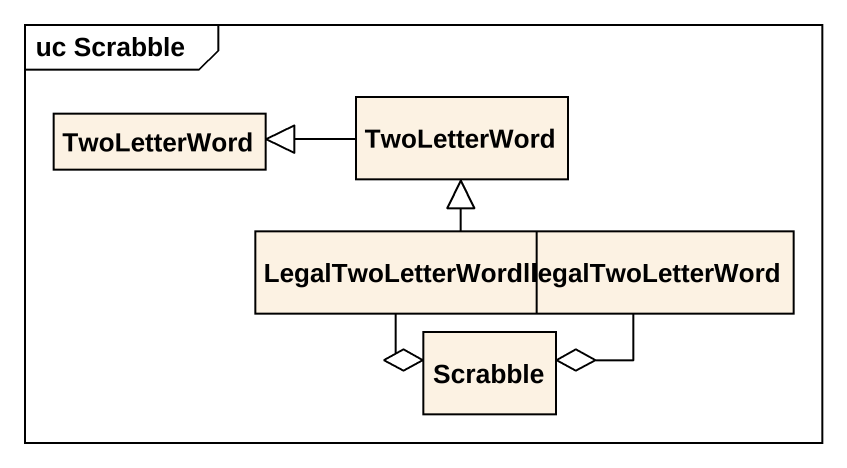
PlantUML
@startuml
mainframe uc Scrabble
hide circle
hide empty members
class TwoLetterWord
class "TwoLetterWord" as TwoLetterWord_2
class LegalTwoLetterWord
class IllegalTwoLetterWord
class Scrabble
TwoLetterWord_2 -left-|> TwoLetterWord
LegalTwoLetterWord -up-|> TwoLetterWord_2
IllegalTwoLetterWord -up-|> TwoLetterWord_2
Scrabble o-up- LegalTwoLetterWord
Scrabble o-up- IllegalTwoLetterWord
@enduml
